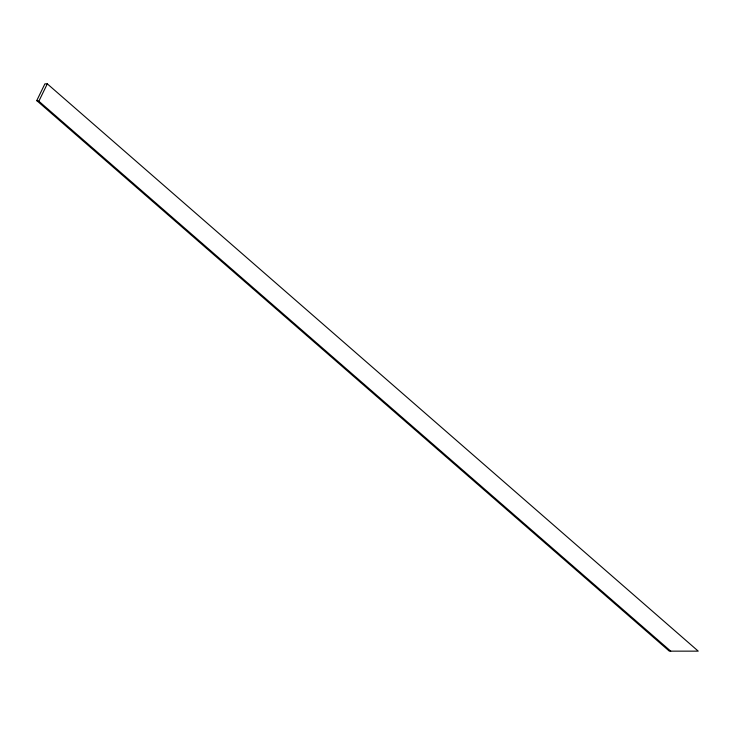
<?xml version="1.0" encoding="UTF-8"?>
<svg xmlns="http://www.w3.org/2000/svg" width="735" height="735" viewBox="0 0 735 735"><rect width="100%" height="100%" fill="white"/><g stroke="black" fill="none" stroke-linecap="round" stroke-linejoin="round"><path stroke-width="1.1" d="M36.75 100.603L44.899 83.854L47.306 83.854L698.25 651.146L669.337 651.146L36.75 100.603L38.854 101.219L670.733 651.146M38.854 101.219L47.306 83.854"/></g></svg>
